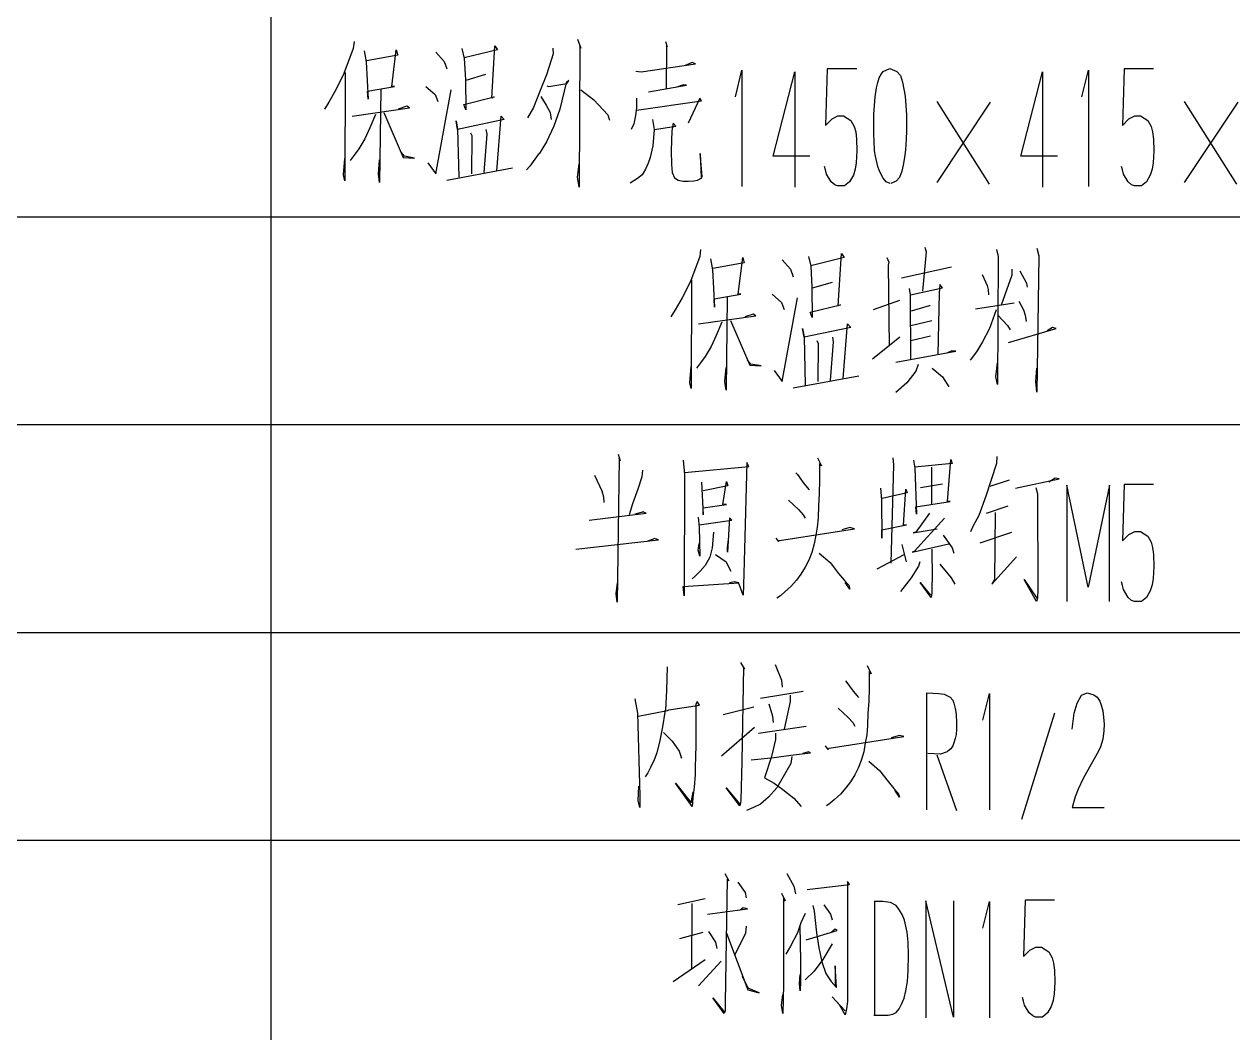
# Model space of a CAD drawing. Extents: x 0 to 2376, y 0 to 3364.
# Drawn here: x 1782.7 to 1945.6, y 406 to 542 of the extents above; entities that cross this region are included whole.
import ezdxf

# ---------------------------------------------------------------- set-up
doc = ezdxf.new("R2010")
doc.units = 0
doc.header["$MEASUREMENT"] = 0
doc.layers.add('6', color=7, linetype='Continuous')
doc.layers.add('9', color=7, linetype='Continuous')

# ---------------------------------------------------------------- blocks, each defined once
blk = doc.blocks.new('BLKENT205')
at = {"layer": '9', "color": 2, "linetype": 'Continuous'}
for p, q in [((1877.12, 427.529), (1877.65, 426.51)), ((1877.44, 426.745), (1877.18, 410.118)), ((1877.65, 426.51), (1877.44, 426.745)), ((1885.49, 427.529), (1886.43, 425.804)), ((1878.85, 426.353), (1879.84, 424.941)), ((1886.43, 425.804), (1886.64, 424.784)), ((1888.21, 425.333), (1893.91, 426.039)), ((1893.91, 426.039), (1893.65, 426.431)), ((1893.65, 426.431), (1893.65, 425.333)), ((1893.65, 425.333), (1893.65, 413.49)), ((1874.46, 424.078), (1870.8, 423.294)), ((1872.68, 414.667), (1872.73, 423.451)), ((1879.84, 424.941), (1880, 424.235)), ((1884.76, 424.863), (1885.23, 423.843)), ((1885.23, 423.843), (1885.02, 424.157)), ((1885.02, 424.157), (1885.02, 412.549)), ((1898.38, 423.76), (1897.23, 423.76)), ((1897.28, 423.76), (1897.28, 408.4)), ((1899.45, 423.6), (1898.38, 423.76)), ((1900.18, 423.2), (1899.45, 423.6)), ((1907.92, 408.16), (1904.21, 423.84)), ((1904.21, 423.84), (1904.21, 408.08)), ((1907.92, 423.84), (1907.92, 408.16)), ((1911.87, 420.16), (1912.76, 423.76)), ((1912.76, 423.76), (1912.76, 408.08)), ((1917.57, 423.92), (1917.36, 416.32)), ((1921.54, 423.92), (1917.57, 423.92)), ((1874.77, 422.039), (1880.16, 422.745)), ((1879.58, 422.902), (1879.16, 422.588)), ((1880.16, 422.745), (1879.58, 422.902)), ((1887.95, 422.118), (1887.37, 420.863)), ((1888.99, 423.216), (1889.15, 422.431)), ((1889.15, 422.431), (1889.46, 419.529)), ((1890.46, 423.294), (1891.35, 422.039)), ((1891.35, 422.039), (1891.56, 421.255)), ((1900.55, 422.72), (1900.18, 423.2)), ((1901.02, 422), (1900.55, 422.72)), ((1901.33, 421.2), (1901.02, 422)), ((1880, 420.392), (1879.9, 419.451)), ((1887.37, 420.863), (1886.9, 419.529)), ((1887.22, 420.471), (1887.32, 415.686)), ((1901.7, 419.6), (1901.33, 421.2)), ((1871.06, 418.745), (1874.2, 419.608)), ((1874.93, 419.686), (1875.87, 418.275)), ((1877.33, 419.451), (1880.21, 411.843)), ((1879.9, 419.451), (1878.43, 416.471)), ((1886.9, 419.529), (1885.96, 417.725)), ((1888.05, 418.588), (1892.24, 419.843)), ((1889.46, 419.529), (1889.78, 417.49)), ((1891.97, 420), (1891.4, 419.529)), ((1892.24, 419.843), (1891.97, 420)), ((1901.8, 418.24), (1901.7, 419.6)), ((1875.87, 418.275), (1876.03, 417.412)), ((1885.96, 417.725), (1885.33, 416.627)), ((1889.78, 417.49), (1890.2, 415.608)), ((1891.56, 418.039), (1890.3, 415.922)), ((1901.86, 416.56), (1901.8, 418.24)), ((1917.36, 416.32), (1918.22, 417.2)), ((1918.22, 417.2), (1919.01, 417.6)), ((1919.01, 417.6), (1919.76, 417.6)), ((1919.76, 417.6), (1920.76, 416.96)), ((1920.76, 416.96), (1921.23, 416.16)), ((1870.17, 412.941), (1874.46, 415.922)), ((1873.57, 412.392), (1876.6, 415.686)), ((1887.32, 415.686), (1887.32, 413.02)), ((1890.3, 415.922), (1889.15, 414.353)), ((1890.2, 415.608), (1890.72, 414.039)), ((1901.83, 414.4), (1901.86, 416.56)), ((1921.23, 416.16), (1921.41, 415.44)), ((1921.41, 415.44), (1921.52, 414.48)), ((1880.26, 412.078), (1879.48, 413.647)), ((1887.16, 412.706), (1887.27, 413.882)), ((1889.15, 414.353), (1887.95, 413.176)), ((1890.72, 414.039), (1891.45, 412.941)), ((1892.18, 412.157), (1891.97, 415.059)), ((1891.97, 415.059), (1891.97, 412.471)), ((1901.73, 412.96), (1901.83, 414.4)), ((1921.52, 414.48), (1921.57, 412.88)), ((1881.73, 411.451), (1880.26, 412.078)), ((1885.02, 412.549), (1884.92, 408.627)), ((1887.27, 411.686), (1887.16, 412.706)), ((1887.32, 413.02), (1887.27, 411.686)), ((1891.45, 412.941), (1892.18, 412.157)), ((1893.65, 413.49), (1893.65, 410.275)), ((1901.52, 411.68), (1901.73, 412.96)), ((1921.57, 412.88), (1921.49, 411.28)), ((1877.02, 408.627), (1875.5, 410.745)), ((1875.5, 410.745), (1877.02, 408.863)), ((1880.21, 411.843), (1881.73, 411.451)), ((1884.76, 409.725), (1884.92, 411.216)), ((1892.55, 409.804), (1891.56, 410.902)), ((1891.56, 410.902), (1893.33, 409.02)), ((1900.97, 410), (1901.28, 410.72)), ((1901.28, 410.72), (1901.52, 411.68)), ((1917.36, 410.32), (1917.2, 410.8)), ((1921.33, 410.4), (1921.1, 409.6)), ((1921.49, 411.28), (1921.33, 410.4)), ((1877.18, 409.02), (1877.02, 408.627)), ((1877.18, 410.118), (1877.18, 409.02)), ((1884.92, 408.627), (1884.76, 409.725)), ((1893.33, 408.471), (1892.55, 409.804)), ((1893.49, 409.255), (1893.33, 408.471)), ((1893.65, 410.275), (1893.49, 409.255)), ((1899.76, 408.56), (1900.21, 408.8)), ((1900.21, 408.8), (1900.6, 409.28)), ((1900.6, 409.28), (1900.97, 410)), ((1917.49, 409.76), (1917.36, 410.32)), ((1918.12, 408.72), (1917.49, 409.76)), ((1918.59, 408.32), (1918.12, 408.72)), ((1920.58, 408.72), (1919.92, 408.16)), ((1921.1, 409.6), (1920.58, 408.72)), ((1897.18, 408.4), (1899.14, 408.4)), ((1899.14, 408.4), (1899.76, 408.56)), ((1918.98, 408.16), (1918.59, 408.32)), ((1919.92, 408.16), (1918.98, 408.16))]:
    blk.add_line(p, q, dxfattribs=at)
blk = doc.blocks.new('BLKENT206')
at = {"layer": '9', "color": 2, "linetype": 'Continuous'}
for p, q in [((1879.24, 455.922), (1879.76, 455.059)), ((1869.36, 455.373), (1869.25, 452.157)), ((1879.61, 455.373), (1879.4, 442.588)), ((1879.76, 455.059), (1879.61, 455.373)), ((1883.9, 455.686), (1884.73, 453.569)), ((1896.29, 455.529), (1896.81, 454.431)), ((1896.81, 454.431), (1896.55, 454.745)), ((1896.55, 454.745), (1896.55, 452.549)), ((1884.73, 453.569), (1884.84, 452.627)), ((1893.36, 453.49), (1893.57, 453.255)), ((1893.57, 453.255), (1894.41, 452.078)), ((1864.97, 451.059), (1865.33, 449.098)), ((1869.25, 452.157), (1869.1, 449.569)), ((1881.91, 451.137), (1887.66, 452.078)), ((1885.93, 451.529), (1885.93, 450.667)), ((1894.41, 452.078), (1895.14, 451.216)), ((1896.55, 452.549), (1896.5, 450.667)), ((1904.34, 436.08), (1904.34, 451.84)), ((1904.34, 451.84), (1905.96, 451.76)), ((1905.96, 451.76), (1906.67, 451.68)), ((1906.67, 451.68), (1907.45, 451.28)), ((1907.45, 451.28), (1907.82, 450.88)), ((1911.87, 448.16), (1912.76, 451.76)), ((1912.76, 451.76), (1912.76, 436.08)), ((1924.58, 450.48), (1925.18, 451.52)), ((1925.18, 451.52), (1925.93, 451.84)), ((1925.93, 451.84), (1926.82, 451.6)), ((1926.82, 451.6), (1927.29, 451.28)), ((1927.29, 451.28), (1927.63, 450.72)), ((1865.44, 448.706), (1869.41, 449.49)), ((1869.1, 449.569), (1869.05, 449.255)), ((1869.41, 449.49), (1869.57, 449.569)), ((1869.57, 449.569), (1873.7, 450.196)), ((1873.39, 450.667), (1873.23, 450.275)), ((1873.23, 450.275), (1873.23, 446.98)), ((1873.7, 450.196), (1873.39, 450.667)), ((1876.89, 448.941), (1881.02, 449.961)), ((1883.06, 450.353), (1883.53, 448.706)), ((1885.93, 450.667), (1885.1, 446.98)), ((1892.37, 449.804), (1893.73, 448.549)), ((1896.5, 450.667), (1896.39, 449.098)), ((1907.82, 450.88), (1907.97, 450.48)), ((1907.97, 450.48), (1908.13, 449.76)), ((1908.13, 449.76), (1908.26, 448.96)), ((1924.16, 449.12), (1924.58, 450.48)), ((1927.63, 450.72), (1927.87, 450.08)), ((1927.87, 450.08), (1928.03, 449.44)), ((1928.03, 449.44), (1928.21, 447.68)), ((1865.33, 449.098), (1865.65, 437.961)), ((1869.05, 449.255), (1868.73, 447.294)), ((1883.53, 448.706), (1883.63, 447.843)), ((1893.73, 448.549), (1894.35, 447.843)), ((1894.35, 447.843), (1894.61, 447.373)), ((1896.39, 449.098), (1896.34, 447.451)), ((1908.26, 448.96), (1908.34, 447.76)), ((1921.54, 449.12), (1917.07, 434.8)), ((1923.9, 446.96), (1924.16, 449.12)), ((1868.73, 447.294), (1868.37, 445.412)), ((1868.84, 446.51), (1870.04, 445.333)), ((1873.23, 446.98), (1873.23, 444.157)), ((1876.68, 443.373), (1881.12, 447.216)), ((1881.65, 446.431), (1888.08, 447.373)), ((1883.95, 446.431), (1883.95, 445.569)), ((1896.24, 446.196), (1896.03, 445.098)), ((1896.34, 447.451), (1896.24, 446.196)), ((1908.26, 446.24), (1908.16, 445.68)), ((1908.31, 446.96), (1908.26, 446.24)), ((1908.34, 447.76), (1908.31, 446.96)), ((1928.16, 446.72), (1928.05, 445.6)), ((1928.21, 447.68), (1928.16, 446.72)), ((1868.37, 445.412), (1867.95, 443.765)), ((1870.04, 445.333), (1870.98, 444)), ((1883.95, 445.569), (1883.42, 443.294)), ((1890.64, 444.706), (1891.01, 444.235)), ((1891.16, 444.392), (1901.25, 445.961)), ((1896.03, 445.098), (1895.82, 443.922)), ((1900.63, 446.118), (1899.53, 445.804)), ((1901.25, 445.961), (1900.63, 446.118)), ((1907.82, 444.72), (1907.56, 444.32)), ((1907.97, 445.12), (1907.82, 444.72)), ((1908.16, 445.68), (1907.97, 445.12)), ((1927.74, 444.56), (1927.45, 444)), ((1928.05, 445.6), (1927.74, 444.56)), ((1867.95, 443.765), (1867.58, 442.824)), ((1870.98, 444), (1871.29, 443.059)), ((1871.29, 443.059), (1871.08, 443.765)), ((1873.18, 443.843), (1873.12, 441.255)), ((1873.23, 444.157), (1873.18, 443.843)), ((1880.65, 442.824), (1883.74, 443.137)), ((1883.42, 443.294), (1882.48, 440.392)), ((1883.74, 443.137), (1885.99, 443.451)), ((1885.99, 443.451), (1888.65, 443.765)), ((1886.14, 443.294), (1885.99, 442.353)), ((1888.39, 443.922), (1887.61, 443.686)), ((1888.65, 443.765), (1888.39, 443.922)), ((1891.01, 444.235), (1891.16, 444.392)), ((1895.82, 443.922), (1895.5, 442.745)), ((1906.17, 443.6), (1904.47, 443.68)), ((1905.67, 443.52), (1908.34, 436)), ((1907.06, 443.92), (1906.17, 443.6)), ((1907.16, 444), (1907.06, 443.92)), ((1907.56, 444.32), (1907.16, 444)), ((1927.45, 444), (1926.46, 442.24)), ((1867.11, 441.804), (1866.75, 441.098)), ((1867.58, 442.824), (1867.11, 441.804)), ((1879.4, 442.588), (1879.29, 437.412)), ((1885.99, 442.353), (1884.99, 440.549)), ((1895.08, 441.725), (1894.61, 440.784)), ((1895.5, 442.745), (1895.08, 441.725)), ((1896.5, 442.667), (1897.96, 441.412)), ((1897.96, 441.412), (1899.11, 439.922)), ((1926.46, 442.24), (1925.41, 440.32)), ((1866.75, 441.098), (1866.38, 440.549)), ((1872.71, 436.549), (1870.46, 439.686)), ((1870.46, 439.686), (1872.6, 437.02)), ((1873.12, 440.863), (1872.97, 439.137)), ((1873.12, 441.255), (1873.12, 440.863)), ((1882.48, 440.392), (1883.74, 439.686)), ((1883.74, 439.686), (1884.94, 438.824)), ((1884.99, 440.549), (1884.1, 439.059)), ((1894.04, 439.843), (1893.41, 439.059)), ((1894.61, 440.784), (1894.04, 439.843)), ((1899.11, 439.922), (1899.9, 438.98)), ((1925.41, 440.32), (1924.71, 438.88)), ((1865.44, 437.333), (1865.54, 439.294)), ((1872.6, 437.02), (1872.86, 438.51)), ((1872.97, 439.137), (1872.81, 437.725)), ((1879.14, 436.627), (1877.31, 439.059)), ((1877.31, 439.059), (1879.14, 436.863)), ((1884.1, 439.059), (1883.01, 437.804)), ((1884.94, 438.824), (1886.41, 437.647)), ((1892.68, 438.196), (1891.9, 437.49)), ((1893.41, 439.059), (1892.68, 438.196)), ((1899.9, 438.98), (1900.47, 438.353)), ((1900.63, 437.804), (1900, 438.745)), ((1900.47, 438.353), (1900.63, 437.804)), ((1924.71, 438.88), (1924.31, 437.84)), ((1865.65, 436.392), (1865.44, 437.333)), ((1865.65, 437.961), (1865.65, 436.392)), ((1872.81, 437.725), (1872.71, 436.549)), ((1879.24, 437.02), (1879.14, 436.627)), ((1879.29, 437.412), (1879.24, 437.02)), ((1880.97, 436.392), (1880.03, 436)), ((1881.91, 436.863), (1880.97, 436.392)), ((1883.01, 437.804), (1881.91, 436.863)), ((1886.41, 437.647), (1887.4, 436.549)), ((1891.27, 436.941), (1890.8, 436.627)), ((1891.9, 437.49), (1891.27, 436.941)), ((1924.31, 437.84), (1923.9, 436.4)), ((1923.9, 436.4), (1928.21, 436.4))]:
    blk.add_line(p, q, dxfattribs=at)
blk = doc.blocks.new('BLKENT207')
at = {"layer": '9', "color": 2, "linetype": 'Continuous'}
for p, q in [((1862.75, 484), (1863.01, 483.137)), ((1913.78, 483.686), (1913.73, 482.745)), ((1862.9, 483.451), (1862.59, 464.078)), ((1863.01, 483.137), (1862.9, 483.451)), ((1871.48, 483.216), (1871.69, 481.255)), ((1871.69, 481.569), (1880.37, 482.353)), ((1880.1, 482.902), (1879.74, 469.569)), ((1880.37, 482.353), (1880.1, 482.902)), ((1889.62, 483.529), (1890.14, 482.431)), ((1890.14, 482.431), (1889.88, 482.745)), ((1889.88, 482.745), (1889.88, 480.549)), ((1899.82, 482.588), (1899.5, 469.333)), ((1899.76, 483.529), (1899.82, 482.588)), ((1902.54, 483.216), (1902.69, 482.118)), ((1907.76, 482.745), (1902.69, 482.275)), ((1902.69, 482.118), (1902.95, 475.922)), ((1904.94, 482.275), (1904.94, 477.255)), ((1907.09, 477.647), (1907.56, 483.294)), ((1907.56, 483.294), (1907.76, 482.745)), ((1913.73, 482.745), (1912.26, 478.353)), ((1859.56, 481.176), (1860.55, 479.059)), ((1865.93, 480.941), (1865.41, 479.294)), ((1866.04, 481.882), (1865.93, 480.941)), ((1871.69, 481.255), (1871.63, 464.941)), ((1886.69, 481.49), (1886.9, 481.255)), ((1886.9, 481.255), (1887.74, 480.078)), ((1889.88, 480.549), (1889.83, 478.667)), ((1912.84, 479.686), (1915.45, 480.549)), ((1916.29, 479.451), (1922.14, 480.706)), ((1921.62, 480.784), (1920.78, 480.235)), ((1922.14, 480.706), (1921.62, 480.784)), ((1860.55, 479.059), (1860.76, 478.275)), ((1865.41, 479.294), (1864.68, 477.333)), ((1873.99, 480.235), (1874.2, 475.843)), ((1877.54, 479.765), (1874.2, 479.059)), ((1876.86, 477.255), (1877.33, 480.314)), ((1877.33, 480.314), (1877.54, 479.765)), ((1887.74, 480.078), (1888.47, 479.216)), ((1898.09, 479.451), (1898.2, 477.882)), ((1901.7, 478.824), (1898.3, 478.039)), ((1901.18, 474.431), (1901.49, 479.294)), ((1901.49, 479.294), (1901.7, 478.824)), ((1903.48, 479.529), (1906.46, 480)), ((1919.01, 479.529), (1919.22, 478.667)), ((1926.07, 466.08), (1923.19, 479.84)), ((1923.19, 479.84), (1923.19, 464.16)), ((1928.94, 479.84), (1926.07, 466.08)), ((1928.94, 464.16), (1928.94, 479.84)), ((1930.9, 479.92), (1930.69, 472.32)), ((1934.88, 479.92), (1930.9, 479.92)), ((1860.76, 478.275), (1860.81, 477.49)), ((1864.68, 477.333), (1864.21, 475.843)), ((1874.2, 476.784), (1877.33, 477.255)), ((1877.33, 477.255), (1876.86, 477.255)), ((1885.7, 477.804), (1887.06, 476.549)), ((1889.73, 477.098), (1889.67, 475.451)), ((1889.83, 478.667), (1889.73, 477.098)), ((1898.2, 477.882), (1898.25, 472.706)), ((1902.85, 476.941), (1907.45, 477.647)), ((1907.45, 477.647), (1907.09, 477.647)), ((1912.26, 478.353), (1911.32, 475.765)), ((1919.22, 478.667), (1919.27, 465.804)), ((1858.82, 475.137), (1866.51, 476.078)), ((1866.2, 476.235), (1864.99, 475.922)), ((1866.51, 476.078), (1866.04, 476.235)), ((1866.04, 476.235), (1866.2, 476.235)), ((1873.52, 475.529), (1873.67, 474.196)), ((1874.2, 475.843), (1874.2, 476.784)), ((1877.75, 475.451), (1877.49, 470.824)), ((1878.07, 475.137), (1877.75, 475.451)), ((1887.06, 476.549), (1887.69, 475.843)), ((1887.69, 475.843), (1887.95, 475.373)), ((1889.67, 475.451), (1889.57, 474.196)), ((1902.95, 475.922), (1902.85, 476.941)), ((1904.68, 476.078), (1902.85, 473.49)), ((1911.32, 475.765), (1910.54, 474.275)), ((1915.24, 477.02), (1912.31, 476)), ((1913.52, 476.157), (1913.46, 467.137)), ((1873.67, 474.51), (1878.07, 475.137)), ((1873.67, 474.196), (1873.73, 470.275)), ((1884.5, 472.392), (1894.59, 473.961)), ((1889.57, 474.196), (1889.36, 473.098)), ((1893.96, 474.118), (1892.86, 473.804)), ((1894.59, 473.961), (1893.96, 474.118)), ((1898.25, 473.804), (1901.59, 474.51)), ((1901.59, 474.51), (1901.18, 474.431)), ((1902.48, 473.412), (1905.73, 473.961)), ((1906.72, 475.373), (1902.64, 470.902)), ((1910.54, 474.275), (1910.22, 473.569)), ((1857.05, 471.216), (1868.18, 472.471)), ((1866.67, 472.314), (1867.71, 472.706)), ((1868.18, 472.471), (1867.76, 472.627)), ((1875.61, 473.49), (1875.4, 471.373)), ((1877.49, 471.451), (1877.59, 472.471)), ((1883.97, 472.706), (1884.34, 472.235)), ((1884.34, 472.235), (1884.5, 472.392)), ((1889.36, 473.098), (1889.15, 471.922)), ((1898.25, 472.706), (1898.25, 473.804)), ((1902.85, 473.49), (1902.48, 473.412)), ((1906.51, 473.098), (1907.76, 471.373)), ((1911.53, 472.078), (1915.76, 473.49)), ((1930.69, 472.32), (1931.56, 473.2)), ((1931.56, 473.2), (1932.34, 473.6)), ((1932.34, 473.6), (1933.1, 473.6)), ((1933.1, 473.6), (1934.09, 472.96)), ((1934.09, 472.96), (1934.56, 472.16)), ((1873.52, 471.059), (1873.67, 472)), ((1873.73, 470.275), (1873.52, 471.059)), ((1875.4, 471.373), (1875.08, 470.118)), ((1877.49, 470.824), (1877.49, 471.451)), ((1888.84, 470.745), (1888.42, 469.725)), ((1889.15, 471.922), (1888.84, 470.745)), ((1889.83, 470.667), (1891.29, 469.412)), ((1900.97, 471.843), (1901.54, 469.49)), ((1902.33, 470.824), (1907.29, 471.922)), ((1902.64, 470.902), (1902.33, 470.824)), ((1904.99, 471.216), (1905.05, 467.294)), ((1907.76, 471.373), (1907.97, 470.667)), ((1934.56, 472.16), (1934.75, 471.44)), ((1934.75, 471.44), (1934.85, 470.48)), ((1874.46, 469.02), (1873.78, 468.235)), ((1875.08, 470.118), (1874.46, 469.02)), ((1875.87, 470.51), (1877.28, 469.49)), ((1877.28, 469.49), (1877.54, 469.02)), ((1877.54, 469.02), (1877.91, 468.235)), ((1879.74, 469.569), (1879.69, 467.922)), ((1888.42, 469.725), (1887.95, 468.784)), ((1891.29, 469.412), (1892.44, 467.922)), ((1897.62, 468.549), (1901.28, 470.51)), ((1903.22, 468.941), (1902.22, 467.373)), ((1903.37, 469.49), (1903.22, 468.941)), ((1906.09, 469.176), (1907.61, 467.373)), ((1913.1, 466.51), (1916.39, 470.196)), ((1934.85, 470.48), (1934.9, 468.88)), ((1873.15, 467.608), (1872.73, 467.216)), ((1873.78, 468.235), (1873.15, 467.608)), ((1879.69, 467.922), (1879.63, 466.431)), ((1887.37, 467.843), (1886.75, 467.059)), ((1887.95, 468.784), (1887.37, 467.843)), ((1892.44, 467.922), (1893.23, 466.98)), ((1902.22, 467.373), (1900.76, 465.49)), ((1907.61, 467.373), (1908.08, 466.51)), ((1934.9, 468.88), (1934.82, 467.28)), ((1862.48, 465.176), (1862.64, 466.667)), ((1871.48, 466.196), (1879.01, 466.667)), ((1871.63, 464.941), (1871.48, 466.196)), ((1878.43, 466.824), (1877.75, 466.667)), ((1879.01, 466.667), (1878.43, 466.824)), ((1879.58, 465.02), (1878.95, 466.745)), ((1879.63, 466.431), (1879.58, 465.02)), ((1886.01, 466.196), (1885.23, 465.49)), ((1886.75, 467.059), (1886.01, 466.196)), ((1893.23, 466.98), (1893.8, 466.353)), ((1893.96, 465.804), (1893.33, 466.745)), ((1893.8, 466.353), (1893.96, 465.804)), ((1904.89, 464.706), (1903.42, 466.745)), ((1903.42, 466.745), (1904.84, 465.02)), ((1905.05, 467.294), (1904.99, 466.275)), ((1904.99, 466.275), (1904.99, 465.333)), ((1913.46, 467.137), (1913.1, 466.51)), ((1919.11, 464.157), (1917.44, 467.137)), ((1917.44, 467.137), (1919.16, 464.627)), ((1919.27, 465.804), (1919.22, 464.627)), ((1930.69, 466.32), (1930.54, 466.8)), ((1930.82, 465.76), (1930.69, 466.32)), ((1931.45, 464.72), (1930.82, 465.76)), ((1934.67, 466.4), (1934.43, 465.6)), ((1934.82, 467.28), (1934.67, 466.4)), ((1862.59, 464.078), (1862.48, 465.176)), ((1884.6, 464.941), (1884.13, 464.627)), ((1885.23, 465.49), (1884.6, 464.941)), ((1904.99, 465.333), (1904.89, 464.706)), ((1919.22, 464.627), (1919.11, 464.157)), ((1931.92, 464.32), (1931.45, 464.72)), ((1932.31, 464.16), (1931.92, 464.32)), ((1933.26, 464.16), (1932.31, 464.16)), ((1933.91, 464.72), (1933.26, 464.16)), ((1934.43, 465.6), (1933.91, 464.72))]:
    blk.add_line(p, q, dxfattribs=at)
blk = doc.blocks.new('BLKENT208')
at = {"layer": '9', "color": 2, "linetype": 'Continuous'}
for p, q in [((1873.83, 511.608), (1873.73, 510.667)), ((1904.26, 511.294), (1903.74, 505.961)), ((1904.05, 511.922), (1904.26, 511.294)), ((1913.73, 511.608), (1913.93, 510.667)), ((1919.16, 511.765), (1919.43, 510.745)), ((1873.73, 510.667), (1872.47, 507.294)), ((1875.19, 510.353), (1875.45, 508.863)), ((1879.74, 509.804), (1875.5, 509.02)), ((1878.9, 505.569), (1879.53, 510.51)), ((1879.53, 510.51), (1879.74, 509.804)), ((1884.86, 510.196), (1885.96, 508.941)), ((1888.37, 510.667), (1888.68, 509.333)), ((1893.18, 510.51), (1888.68, 509.412)), ((1892.39, 504), (1892.81, 511.059)), ((1892.81, 511.059), (1893.18, 510.51)), ((1898.93, 510.51), (1899.19, 509.882)), ((1899.19, 509.882), (1899.14, 509.49)), ((1913.93, 510.667), (1913.83, 493.412)), ((1919.43, 510.745), (1919.16, 492.392)), ((1875.45, 508.863), (1875.71, 503.843)), ((1885.96, 508.941), (1886.33, 507.922)), ((1888.68, 509.333), (1888.84, 506.51)), ((1899.14, 509.49), (1899.24, 498.588)), ((1900.92, 507.765), (1907.66, 509.255)), ((1911.79, 508.235), (1912.47, 506.745)), ((1915.76, 508.157), (1914.35, 504.078)), ((1915.76, 508.941), (1915.76, 508.157)), ((1916.86, 508.706), (1917.75, 507.059)), ((1872.47, 507.294), (1871.37, 505.098)), ((1872.63, 507.451), (1872.58, 492.863)), ((1888.84, 506.51), (1888.89, 502.431)), ((1888.94, 506.431), (1891.61, 507.216)), ((1902.12, 505.49), (1906.46, 506.431)), ((1906.09, 506.902), (1905.99, 505.725)), ((1906.46, 506.431), (1906.09, 506.902)), ((1912.47, 506.745), (1912.58, 506.196)), ((1917.75, 507.059), (1917.86, 506.51)), ((1871.37, 505.098), (1870.43, 503.451)), ((1875.66, 504.941), (1879.27, 505.569)), ((1875.71, 503.843), (1875.66, 504.941)), ((1877.44, 505.176), (1877.28, 492.627)), ((1879.27, 505.569), (1878.9, 505.569)), ((1883.5, 505.569), (1884.76, 504.471)), ((1884.86, 493.804), (1886.9, 505.098)), ((1901.96, 506.353), (1902.07, 505.49)), ((1902.07, 505.49), (1902.12, 496.784)), ((1905.99, 505.725), (1905.83, 497.49)), ((1912.58, 506.196), (1912.63, 505.49)), ((1870.43, 503.451), (1869.86, 502.51)), ((1884.76, 504.471), (1885.12, 503.529)), ((1888.63, 503.137), (1892.71, 504.157)), ((1888.89, 502.431), (1888.63, 503.137)), ((1892.71, 504.157), (1892.39, 504)), ((1900.65, 504.706), (1897.1, 503.451)), ((1904.63, 504), (1902.22, 503.294)), ((1904.78, 504), (1904.63, 504)), ((1910.9, 503.608), (1916.08, 504.392)), ((1913.67, 503.451), (1912.78, 500.941)), ((1916.71, 504.627), (1917.33, 503.451)), ((1917.33, 503.451), (1917.59, 502.745)), ((1873.57, 501.569), (1881.31, 502.667)), ((1876.71, 501.804), (1875.97, 500)), ((1877.86, 502.039), (1880.47, 496)), ((1880.94, 502.902), (1879.79, 502.51)), ((1881.31, 502.667), (1880.94, 502.902)), ((1893.07, 494.196), (1893.65, 501.569)), ((1893.65, 501.569), (1894.07, 501.098)), ((1902.17, 501.333), (1904.99, 502.039)), ((1913.88, 502.745), (1915.19, 501.333)), ((1917.59, 502.745), (1917.7, 501.882)), ((1875.97, 500), (1875.29, 498.51)), ((1887.79, 499.765), (1887.58, 500.941)), ((1887.58, 500.941), (1887.79, 499.843)), ((1894.07, 501.098), (1887.79, 499.765)), ((1904.84, 499.922), (1902.17, 499.294)), ((1912.78, 500.941), (1911.84, 499.137)), ((1915.19, 501.333), (1915.56, 500.784)), ((1915.35, 499.059), (1921.73, 500.941)), ((1921.26, 501.098), (1920.52, 500.627)), ((1921.73, 500.941), (1921.26, 501.098)), ((1875.29, 498.51), (1874.46, 497.176)), ((1887.79, 499.843), (1887.95, 493.333)), ((1889.73, 498.902), (1889.57, 499.294)), ((1889.67, 493.804), (1889.73, 498.902)), ((1891.71, 499.137), (1891.29, 493.961)), ((1891.61, 499.765), (1891.71, 499.137)), ((1896.99, 496.863), (1900.71, 499.843)), ((1911.84, 499.137), (1911.01, 497.804)), ((1874.46, 497.176), (1873.83, 496.314)), ((1880.63, 496.157), (1880.16, 496.706)), ((1900.13, 496.392), (1908.24, 497.882)), ((1907.71, 497.961), (1907.03, 497.647)), ((1908.24, 497.882), (1907.71, 497.961)), ((1911.01, 497.804), (1910.17, 496.706)), ((1872.42, 493.647), (1872.58, 495.843)), ((1873.83, 496.314), (1873.31, 495.608)), ((1877.12, 493.804), (1877.28, 495.686)), ((1880.47, 496), (1881.99, 495.922)), ((1881.99, 495.922), (1880.63, 496.157)), ((1883.76, 495.294), (1884.86, 493.804)), ((1902.85, 495.216), (1901.65, 493.647)), ((1903.16, 496.078), (1902.85, 495.216)), ((1905.05, 495.608), (1906.46, 494.431)), ((1913.62, 494.431), (1913.83, 496.314)), ((1919.01, 493.804), (1919.16, 495.608)), ((1872.58, 492.863), (1872.42, 493.647)), ((1877.28, 492.627), (1877.12, 493.804)), ((1886.33, 492.941), (1895.16, 494.588)), ((1901.65, 493.647), (1900.13, 492.314)), ((1906.46, 494.431), (1907.29, 493.098)), ((1913.83, 493.412), (1913.62, 494.431)), ((1919.16, 492.392), (1919.01, 493.804))]:
    blk.add_line(p, q, dxfattribs=at)
blk = doc.blocks.new('BLKENT209')
at = {"layer": '9', "color": 2, "linetype": 'Continuous'}
for p, q in [((1827.16, 539.608), (1827.06, 538.667)), ((1845.73, 532), (1846.14, 539.059)), ((1846.14, 539.059), (1846.51, 538.51)), ((1857.28, 539.922), (1857.7, 538.745)), ((1857.59, 539.137), (1857.49, 520)), ((1857.7, 538.745), (1857.59, 539.137)), ((1869.1, 539.608), (1869.36, 538.902)), ((1869.26, 539.059), (1869.2, 533.255)), ((1869.36, 538.902), (1869.26, 539.059)), ((1827.06, 538.667), (1825.8, 535.294)), ((1828.52, 538.353), (1828.78, 536.863)), ((1833.07, 537.804), (1828.84, 537.02)), ((1832.24, 533.569), (1832.86, 538.51)), ((1832.86, 538.51), (1833.07, 537.804)), ((1838.2, 538.196), (1839.29, 536.941)), ((1841.7, 538.667), (1842.01, 537.333)), ((1846.51, 538.51), (1842.01, 537.412)), ((1842.01, 537.333), (1842.17, 534.51)), ((1853.99, 537.961), (1853.1, 535.137)), ((1853.93, 538.745), (1853.99, 537.961)), ((1828.78, 536.863), (1829.05, 531.843)), ((1839.29, 536.941), (1839.66, 535.922)), ((1865.86, 535.529), (1873.18, 536.627)), ((1872.71, 536.784), (1871.76, 536.392)), ((1873.18, 536.627), (1872.71, 536.784)), ((1878.54, 532.16), (1879.42, 535.76)), ((1879.42, 535.76), (1879.42, 520.08)), ((1890.9, 535.92), (1890.69, 528.32)), ((1894.88, 535.92), (1890.9, 535.92)), ((1898.46, 535.6), (1899.35, 536)), ((1899.35, 536), (1900.29, 535.6)), ((1925.2, 532.16), (1926.09, 535.76)), ((1926.09, 535.76), (1926.09, 520.08)), ((1930.9, 535.92), (1930.69, 528.32)), ((1934.88, 535.92), (1930.9, 535.92)), ((1825.8, 535.294), (1824.71, 533.098)), ((1825.96, 535.451), (1825.91, 520.863)), ((1842.17, 534.51), (1842.22, 530.431)), ((1842.27, 534.431), (1844.94, 535.216)), ((1853.1, 535.137), (1852.26, 533.02)), ((1856.08, 534.353), (1855.76, 534.039)), ((1855.82, 533.961), (1856.08, 534.353)), ((1865.12, 535.608), (1865.86, 535.529)), ((1883.63, 524.16), (1886.56, 535.52)), ((1886.56, 535.52), (1886.56, 520)), ((1897.54, 533.36), (1897.73, 534.08)), ((1897.73, 534.08), (1897.91, 534.72)), ((1897.91, 534.72), (1898.2, 535.28)), ((1898.2, 535.28), (1898.46, 535.6)), ((1900.29, 535.6), (1900.76, 535.04)), ((1900.76, 535.04), (1901.05, 534.16)), ((1901.05, 534.16), (1901.41, 532.24)), ((1916.97, 524.16), (1919.9, 535.52)), ((1919.9, 535.52), (1919.9, 520)), ((1824.71, 533.098), (1823.76, 531.451)), ((1828.99, 532.941), (1832.6, 533.569)), ((1829.05, 531.843), (1828.99, 532.941)), ((1830.77, 533.176), (1830.61, 520.627)), ((1832.6, 533.569), (1832.24, 533.569)), ((1836.84, 533.569), (1838.09, 532.471)), ((1838.09, 532.471), (1838.46, 531.529)), ((1838.2, 521.804), (1840.24, 533.098)), ((1852.26, 533.02), (1851.32, 530.745)), ((1853.15, 533.647), (1853.41, 533.569)), ((1853.41, 533.569), (1855.82, 533.961)), ((1855.76, 534.039), (1854.88, 530.51)), ((1857.7, 533.098), (1859.48, 531.765)), ((1866.85, 532.863), (1871.97, 533.725)), ((1871.56, 533.804), (1870.67, 533.49)), ((1871.97, 533.725), (1871.56, 533.804)), ((1897.36, 532.16), (1897.54, 533.36)), ((1823.76, 531.451), (1823.19, 530.51)), ((1834.27, 530.902), (1833.12, 530.51)), ((1834.64, 530.667), (1834.27, 530.902)), ((1841.96, 531.137), (1846.04, 532.157)), ((1842.22, 530.431), (1841.96, 531.137)), ((1846.04, 532.157), (1845.73, 532)), ((1852.31, 532.235), (1853.05, 531.059)), ((1853.05, 531.059), (1853.57, 530.039)), ((1859.48, 531.765), (1861.36, 529.725)), ((1865.23, 532), (1865.23, 530.667)), ((1865.23, 530.353), (1873.96, 531.608)), ((1873.75, 532), (1872.18, 528.627)), ((1873.96, 531.608), (1873.75, 532)), ((1897.2, 529.84), (1897.36, 532.16)), ((1901.41, 532.24), (1901.57, 529.68)), ((1912.76, 520.4), (1905.7, 531.52)), ((1905.7, 520.64), (1912.92, 531.44)), ((1946.09, 520.4), (1939.03, 531.52)), ((1939.03, 520.64), (1946.25, 531.44)), ((1826.9, 529.569), (1834.64, 530.667)), ((1830.04, 529.804), (1829.31, 528)), ((1831.19, 530.039), (1833.8, 524)), ((1846.41, 522.196), (1846.98, 529.569)), ((1846.98, 529.569), (1847.4, 529.098)), ((1851.32, 530.745), (1850.54, 529.333)), ((1853.57, 530.039), (1853.73, 529.098)), ((1854.88, 530.51), (1854.09, 528.235)), ((1861.36, 529.725), (1861.57, 529.02)), ((1865.07, 529.647), (1864.86, 528.549)), ((1865.23, 530.667), (1865.07, 529.647)), ((1890.69, 528.32), (1891.56, 529.2)), ((1891.56, 529.2), (1892.34, 529.6)), ((1892.34, 529.6), (1893.1, 529.6)), ((1893.1, 529.6), (1894.09, 528.96)), ((1897.2, 527.04), (1897.2, 529.84)), ((1901.57, 529.68), (1901.57, 527.6)), ((1930.69, 528.32), (1931.56, 529.2)), ((1931.56, 529.2), (1932.34, 529.6)), ((1932.34, 529.6), (1933.1, 529.6)), ((1933.1, 529.6), (1934.09, 528.96)), ((1829.31, 528), (1828.63, 526.51)), ((1841.12, 527.765), (1840.92, 528.941)), ((1840.92, 528.941), (1841.12, 527.843)), ((1847.4, 529.098), (1841.12, 527.765)), ((1841.12, 527.843), (1841.28, 521.333)), ((1844.94, 527.765), (1845.05, 527.137)), ((1854.09, 528.235), (1853.1, 526.118)), ((1864.86, 528.549), (1864.5, 527.765)), ((1867.37, 529.098), (1867.58, 527.765)), ((1867.58, 527.765), (1867.42, 525.569)), ((1867.63, 527.765), (1870.51, 528.235)), ((1869.99, 527.608), (1869.88, 524.941)), ((1870.14, 528.627), (1869.99, 527.608)), ((1870.51, 528.235), (1870.14, 528.627)), ((1894.09, 528.96), (1894.56, 528.16)), ((1894.56, 528.16), (1894.75, 527.44)), ((1901.57, 527.6), (1901.54, 526.48)), ((1934.09, 528.96), (1934.56, 528.16)), ((1934.56, 528.16), (1934.74, 527.44)), ((1828.63, 526.51), (1827.79, 525.176)), ((1843.06, 526.902), (1842.9, 527.294)), ((1843.01, 521.804), (1843.06, 526.902)), ((1845.05, 527.137), (1844.63, 521.961)), ((1853.1, 526.118), (1852.1, 524.471)), ((1894.75, 527.44), (1894.85, 526.48)), ((1894.85, 526.48), (1894.9, 524.88)), ((1897.23, 526.24), (1897.2, 527.04)), ((1897.28, 524.88), (1897.23, 526.24)), ((1901.54, 526.48), (1901.44, 525.04)), ((1934.74, 527.44), (1934.85, 526.48)), ((1934.85, 526.48), (1934.9, 524.88)), ((1827.16, 524.314), (1826.64, 523.608)), ((1827.79, 525.176), (1827.16, 524.314)), ((1833.96, 524.157), (1833.49, 524.706)), ((1851.95, 524.392), (1850.85, 522.824)), ((1852.1, 524.471), (1851.95, 524.392)), ((1867.42, 525.569), (1867.06, 524)), ((1869.88, 524.941), (1869.93, 523.059)), ((1874.07, 521.412), (1873.8, 524.549)), ((1873.8, 524.549), (1873.91, 521.333)), ((1894.9, 524.88), (1894.82, 523.28)), ((1897.41, 524.16), (1897.28, 524.88)), ((1901.44, 525.04), (1901.31, 524)), ((1934.9, 524.88), (1934.82, 523.28)), ((1825.75, 521.647), (1825.91, 523.843)), ((1830.46, 521.804), (1830.61, 523.686)), ((1833.8, 524), (1835.32, 523.922)), ((1835.32, 523.922), (1833.96, 524.157)), ((1837.1, 523.294), (1838.2, 521.804)), ((1850.85, 522.824), (1850.38, 522.353)), ((1857.28, 521.333), (1857.49, 523.137)), ((1866.8, 523.216), (1866.43, 522.431)), ((1867.06, 524), (1866.8, 523.216)), ((1869.93, 523.059), (1870.04, 521.961)), ((1888.58, 524.16), (1883.63, 524.16)), ((1890.69, 522.32), (1890.54, 522.8)), ((1894.82, 523.28), (1894.67, 522.4)), ((1897.73, 522.8), (1897.41, 524.16)), ((1897.93, 522.16), (1897.73, 522.8)), ((1901.15, 522.96), (1900.94, 522.16)), ((1901.31, 524), (1901.15, 522.96)), ((1921.91, 524.16), (1916.97, 524.16)), ((1930.69, 522.32), (1930.54, 522.8)), ((1934.82, 523.28), (1934.67, 522.4)), ((1825.91, 520.863), (1825.75, 521.647)), ((1830.61, 520.627), (1830.46, 521.804)), ((1839.66, 520.941), (1848.5, 522.588)), ((1857.49, 520), (1857.28, 521.333)), ((1865.33, 521.176), (1864.34, 520.549)), ((1865.96, 521.647), (1865.33, 521.176)), ((1866.43, 522.431), (1865.96, 521.647)), ((1870.04, 521.961), (1870.35, 521.255)), ((1870.35, 521.255), (1870.82, 520.941)), ((1873.44, 520.941), (1874.01, 521.255)), ((1874.01, 521.255), (1874.07, 521.412)), ((1890.82, 521.76), (1890.69, 522.32)), ((1891.45, 520.72), (1890.82, 521.76)), ((1894.43, 521.6), (1893.91, 520.72)), ((1894.67, 522.4), (1894.43, 521.6)), ((1898.46, 521.2), (1897.93, 522.16)), ((1898.85, 520.72), (1898.46, 521.2)), ((1900.63, 521.28), (1900.18, 520.8)), ((1900.94, 522.16), (1900.63, 521.28)), ((1930.82, 521.76), (1930.69, 522.32)), ((1931.45, 520.72), (1930.82, 521.76)), ((1934.43, 521.6), (1933.91, 520.72)), ((1934.67, 522.4), (1934.43, 521.6)), ((1870.82, 520.941), (1871.5, 520.784)), ((1871.5, 520.784), (1872.24, 520.784)), ((1872.24, 520.784), (1872.92, 520.863)), ((1872.92, 520.863), (1873.44, 520.941)), ((1891.92, 520.32), (1891.45, 520.72)), ((1892.31, 520.16), (1891.92, 520.32)), ((1893.25, 520.16), (1892.31, 520.16)), ((1893.91, 520.72), (1893.25, 520.16)), ((1899.37, 520.48), (1898.85, 520.72)), ((1900.18, 520.8), (1899.48, 520.48)), ((1931.92, 520.32), (1931.45, 520.72)), ((1932.31, 520.16), (1931.92, 520.32)), ((1933.25, 520.16), (1932.31, 520.16)), ((1933.91, 520.72), (1933.25, 520.16))]:
    blk.add_line(p, q, dxfattribs=at)
blk = doc.blocks.new('BLKENT201')
at = {"layer": '9'}
for name in ['BLKENT209', 'BLKENT208', 'BLKENT207', 'BLKENT206', 'BLKENT205']:
    blk.add_blockref(name, (0, 0), dxfattribs=at)
blk = doc.blocks.new('BLKENT184')
at = {"layer": '9', "color": 1, "linetype": 'Continuous'}
for p, q in [((1816, 280), (1816, 1664)), ((1616, 516), (2336, 516)), ((1616, 488), (2336, 488)), ((1616, 460), (2336, 460)), ((1616, 432), (2336, 432))]:
    blk.add_line(p, q, dxfattribs=at)
at = {"layer": '9'}
blk.add_blockref('BLKENT201', (0, 0), dxfattribs=at)

msp = doc.modelspace()

# ---------------------------------------------------------------- block references
at = {"layer": '6'}
msp.add_blockref('BLKENT184', (0, 0), dxfattribs=at)

doc.saveas('drawing.dxf')
